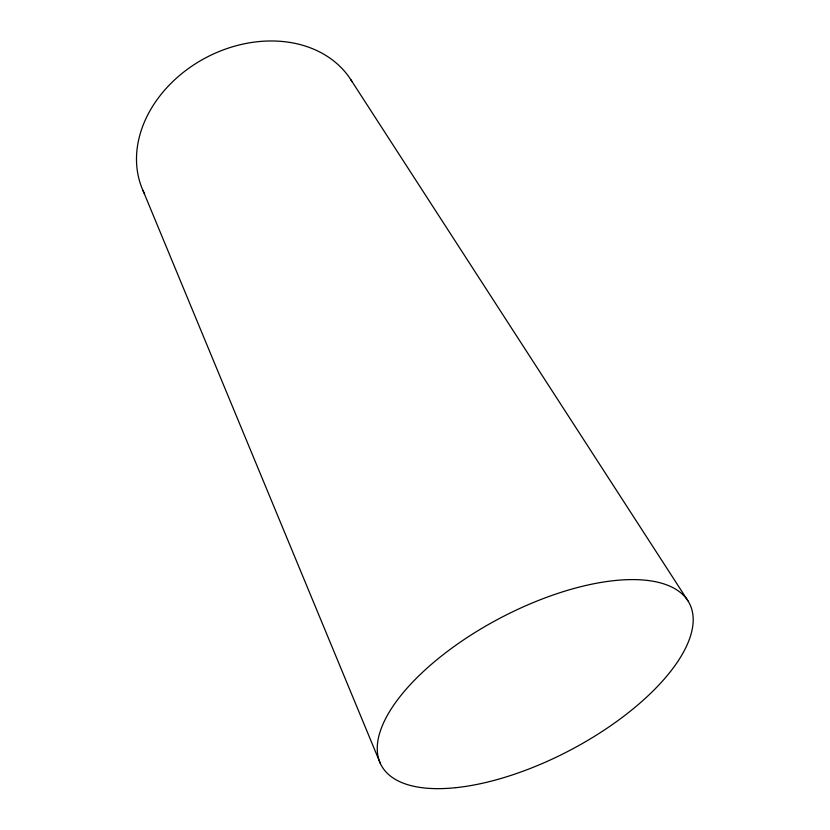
<?xml version="1.0" encoding="UTF-8"?>
<svg xmlns="http://www.w3.org/2000/svg" width="830" height="830" viewBox="0 0 830 830"><rect width="100%" height="100%" fill="white"/><g stroke="black" fill="none" stroke-linecap="round" stroke-linejoin="round"><path stroke-width="1.25" d="M350.789 79.649L687.935 600.806M142.947 190.423L380.41 763.6M144.586 193.898A117.985 93.302 -27.7 0 1 204.699 58.339A117.985 93.302 -27.7 0 1 352.138 81.828M455.992 787.66A174.061 74.762 -27.7 0 0 693.195 619.896A174.061 74.762 -27.7 0 0 456.479 644.796A174.061 74.762 -27.7 0 0 455.992 787.66"/></g></svg>
